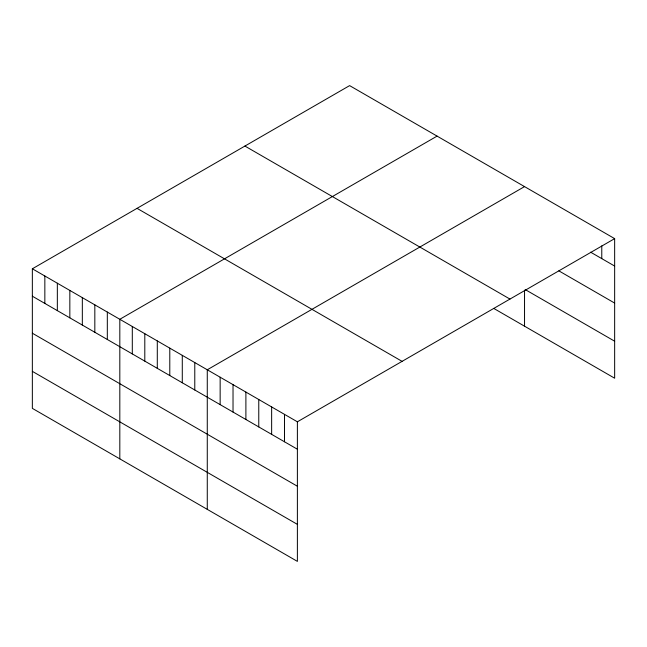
<?xml version="1.0" encoding="UTF-8"?>
<svg xmlns="http://www.w3.org/2000/svg" width="647" height="647" viewBox="0 0 647 647"><rect width="100%" height="100%" fill="white"/><g stroke="black" fill="none" stroke-linecap="round" stroke-linejoin="round"><path stroke-width="0.97" d="M614.65 238.63L297.385 421.804L297.385 561.386L32.35 408.37L32.35 268.788L349.615 85.614L614.65 238.63L614.65 378.212L493.718 308.393M437.073 136.113L119.816 319.278L119.816 458.86M524.539 186.603L207.275 369.777L207.275 509.359M590.622 252.184L614.65 266.054M558.862 270.858L614.65 303.071M525.396 289.67L614.65 341.204M244.914 146.06L509.957 299.076M137.043 208.342L402.086 361.358M32.35 268.788L297.385 421.804M32.35 296.205L297.385 449.22M32.35 333.221L297.385 486.237M32.35 371.354L297.385 524.369M601.775 245.892L601.775 258.622M524.539 290.123L524.539 326.193M284.51 414.371L284.51 441.788M271.643 406.939L271.643 434.363M258.768 399.506L258.768 426.931M245.892 392.074L245.892 419.499M233.025 384.642L233.025 412.066M220.15 377.209L220.15 404.634M194.779 362.563L194.779 389.987M182.284 355.349L182.284 382.773M169.789 348.135L169.789 375.559M157.294 340.92L157.294 368.345M144.799 333.706L144.799 361.131M132.303 326.492L132.303 353.917M107.321 312.064L107.321 339.489M94.826 304.85L94.826 332.275M82.331 297.636L82.331 325.061M69.836 290.422L69.836 317.847M57.34 283.208L57.34 310.633M44.845 276.002L44.845 303.419"/></g></svg>
